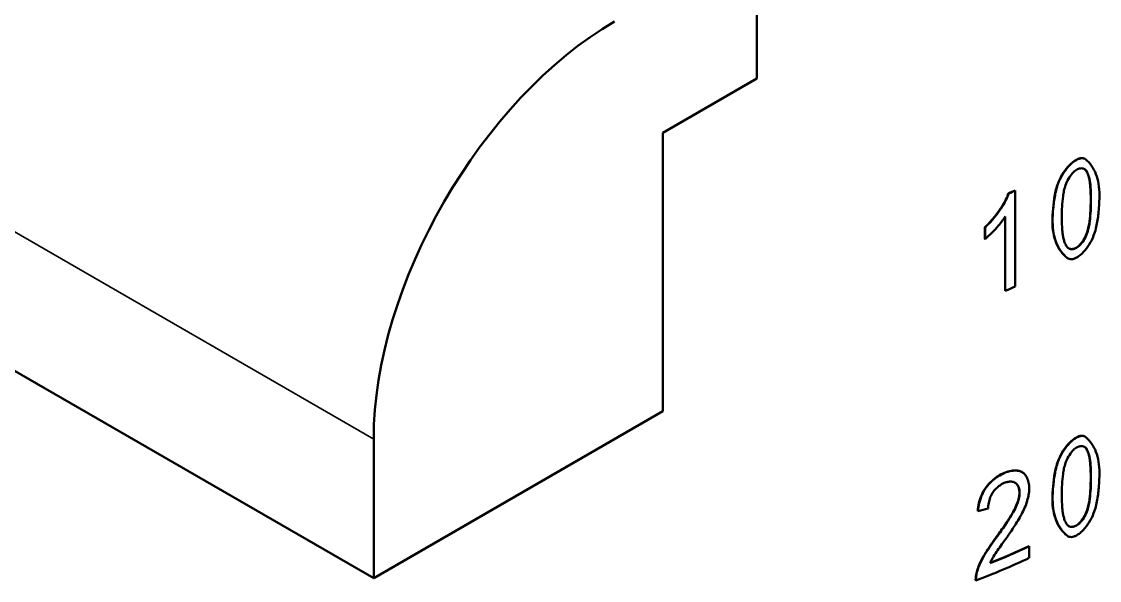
# Model space of a CAD drawing. Header units: millimetres. Extents: x -2015 to 3360, y -4745 to 2376.
# Drawn here: x 1947.87 to 1979.5, y 853.72 to 870.11 of the extents above; entities that cross this region are included whole.
import ezdxf

# ---------------------------------------------------------------- set-up
doc = ezdxf.new("R2010")
doc.units = ezdxf.units.MM
doc.header["$LTSCALE"] = 8
doc.layers.add('Visible (ISO)', color=7, linetype='Continuous', lineweight=50)
doc.layers.add('Visible Narrow (ISO)', color=7, linetype='Continuous', lineweight=35)

msp = doc.modelspace()

# ---------------------------------------------------------------- linework, layer by layer
at = {"layer": 'Visible (ISO)'}
for p, q in [((1969.447, 868.434), (1969.447, 872.516)), ((1926.384, 872.149), (1958.204, 853.778)), ((1966.689, 866.841), (1969.447, 868.434)), ((1966.689, 858.676), (1966.689, 866.841)), ((1979.07, 866.083), (1979.077, 866.079)), ((1976.835, 865.073), (1976.84, 865.068)), ((1977.023, 865.155), (1977.029, 865.15)), ((1977.029, 865.15), (1977.029, 862.335)), ((1976.732, 862.214), (1976.732, 864.384)), ((1976.738, 862.209), (1976.738, 864.393)), ((1976.14, 863.735), (1976.14, 864.077)), ((1976.14, 864.077), (1976.145, 864.072)), ((1976.145, 863.73), (1976.145, 864.072)), ((1976.14, 863.735), (1976.145, 863.73)), ((1978.575, 863.161), (1978.568, 863.165)), ((1976.732, 862.214), (1976.738, 862.209)), ((1958.204, 853.778), (1966.689, 858.676)), ((1958.204, 857.86), (1958.204, 853.778)), ((1979.07, 857.936), (1979.077, 857.932)), ((1977.248, 856.881), (1977.254, 856.876)), ((1975.928, 855.757), (1975.934, 855.752)), ((1978.575, 855.014), (1978.568, 855.018)), ((1977.437, 854.722), (1977.443, 854.718)), ((1977.443, 854.718), (1977.443, 854.376)), ((1975.868, 853.721), (1975.873, 853.716))]:
    msp.add_line(p, q, dxfattribs=at)
for centre, major_axis, ratio, start_param, end_param in [((1965.275, 861.942), (5, 8.66), 0.57735, 0.785398, 2.356194), ((1965.275, 874.032), (19.35, 0), 0.57735, 5.352643, 5.364834), ((1965.275, 874.032), (-19.36, 0), 0.57735, 2.21105, 2.22324), ((1974.751, 862.164), (3.146, 5.674), 0.56554, 5.487948, 5.565423), ((1974.76, 862.161), (3.145, 5.671), 0.56554, 5.487948, 5.565463), ((1982.961, 866.812), (-3.293, -5.269), 0.599778, 5.518453, 5.598692), ((1978.807, 863.707), (-0.21, -0.24), 0.595638, 0.640209, 1.041795), ((1978.814, 863.703), (-0.211, -0.239), 0.595359, 0.64098, 1.042665), ((1965.275, 871.217), (-19.36, 0), 0.57735, 2.204486, 2.223241), ((1974.751, 854.017), (3.146, 5.674), 0.56554, 5.487948, 5.565423), ((1974.76, 854.014), (3.145, 5.671), 0.56554, 5.487948, 5.565463), ((1982.961, 858.665), (-3.293, -5.269), 0.599778, 5.518453, 5.598692), ((1965.079, 865.231), (-19.546, 2.537), 0.511422, 2.224361, 2.242948), ((1978.807, 855.56), (-0.21, -0.24), 0.595638, 0.640209, 1.041795), ((1978.814, 855.556), (-0.211, -0.239), 0.595359, 0.64098, 1.042665), ((1965.275, 863.412), (19.36, 0), 0.57735, 5.317946, 5.392028), ((1965.275, 863.412), (19.35, 0), 0.57735, 5.31852, 5.392028), ((1965.275, 863.07), (-19.36, 0), 0.57735, 2.150096, 2.250436)]:
    msp.add_ellipse(centre, major_axis=major_axis, ratio=ratio, start_param=start_param, end_param=end_param, dxfattribs=at)
for points in [[(1978.625, 865.9), (1978.687, 865.964), (1978.755, 866.017), (1978.823, 866.056)], [(1979.059, 865.783), (1979.057, 865.784), (1979.055, 865.786), (1979.053, 865.787)], [(1978.713, 865.665), (1978.621, 865.561), (1978.547, 865.434), (1978.506, 865.311)], [(1978.121, 864.241), (1978.121, 864.491), (1978.144, 864.753), (1978.19, 865.023)], [(1976.14, 864.077), (1976.339, 864.266), (1976.513, 864.48), (1976.654, 864.706)], [(1976.145, 864.072), (1976.344, 864.261), (1976.519, 864.476), (1976.66, 864.701)], [(1976.738, 864.393), (1976.679, 864.301), (1976.612, 864.211), (1976.539, 864.125)], [(1978.552, 863.177), (1978.415, 863.286), (1978.197, 863.585), (1978.121, 864.01), (1978.121, 864.241)], [(1978.939, 863.574), (1979.029, 863.678), (1979.1, 863.805), (1979.14, 863.928)], [(1978.568, 863.165), (1978.562, 863.169), (1978.557, 863.173), (1978.552, 863.177)], [(1978.596, 863.458), (1978.631, 863.438), (1978.675, 863.431), (1978.723, 863.44)], [(1978.625, 857.753), (1978.687, 857.817), (1978.755, 857.87), (1978.823, 857.909)], [(1978.713, 857.518), (1978.621, 857.414), (1978.547, 857.287), (1978.506, 857.163)], [(1979.059, 857.636), (1979.057, 857.637), (1979.055, 857.639), (1979.053, 857.64)], [(1976.351, 856.642), (1976.462, 856.741), (1976.587, 856.821), (1976.71, 856.873)], [(1976.356, 856.637), (1976.468, 856.736), (1976.593, 856.816), (1976.716, 856.868)], [(1976.71, 856.873), (1976.846, 856.93), (1976.979, 856.954), (1977.093, 856.94)], [(1976.716, 856.868), (1976.852, 856.926), (1976.985, 856.949), (1977.099, 856.935)], [(1977.093, 856.94), (1977.153, 856.933), (1977.205, 856.913), (1977.248, 856.881)], [(1977.099, 856.935), (1977.159, 856.928), (1977.211, 856.908), (1977.254, 856.876)], [(1977.254, 856.876), (1977.301, 856.842), (1977.339, 856.797), (1977.367, 856.744)], [(1978.121, 856.094), (1978.121, 856.344), (1978.144, 856.606), (1978.19, 856.876)], [(1976.172, 856.447), (1976.224, 856.517), (1976.285, 856.583), (1976.351, 856.642)], [(1976.178, 856.442), (1976.23, 856.513), (1976.29, 856.579), (1976.356, 856.637)], [(1975.928, 855.757), (1975.939, 855.908), (1975.979, 856.068), (1976.046, 856.228)], [(1976.046, 856.228), (1976.078, 856.303), (1976.121, 856.377), (1976.172, 856.447)], [(1976.052, 856.223), (1976.083, 856.298), (1976.126, 856.372), (1976.178, 856.442)], [(1978.552, 855.03), (1978.415, 855.139), (1978.197, 855.438), (1978.121, 855.863), (1978.121, 856.094)], [(1977.284, 855.797), (1977.225, 855.67), (1977.156, 855.543), (1977.078, 855.42)], [(1978.939, 855.427), (1979.029, 855.531), (1979.1, 855.658), (1979.14, 855.781)], [(1978.596, 855.311), (1978.631, 855.29), (1978.675, 855.284), (1978.723, 855.293)], [(1976.184, 854.564), (1976.299, 854.739), (1976.42, 854.913), (1976.547, 855.084)], [(1976.19, 854.559), (1976.305, 854.735), (1976.426, 854.908), (1976.553, 855.08)], [(1978.568, 855.018), (1978.562, 855.022), (1978.557, 855.026), (1978.552, 855.03)], [(1976.637, 854.775), (1976.551, 854.658), (1976.47, 854.538), (1976.394, 854.417)], [(1976.013, 854.261), (1976.062, 854.363), (1976.119, 854.465), (1976.184, 854.564)], [(1976.018, 854.256), (1976.067, 854.359), (1976.125, 854.46), (1976.19, 854.559)]]:
    msp.add_open_spline(points, degree=3, dxfattribs=at)
for points, knots in [([(1978.632, 865.896), (1978.663, 865.928), (1978.696, 865.957), (1978.762, 866.009), (1978.796, 866.032), (1978.83, 866.052)], [0, 0, 0, 0, 0.014091, 0.014091, 0.02827231, 0.02827231, 0.02827231, 0.02827231]), ([(1978.823, 866.056), (1978.875, 866.085), (1978.926, 866.102), (1978.972, 866.104), (1979.009, 866.106), (1979.042, 866.099), (1979.07, 866.083)], [-1.5707963, -1.5707963, -1.5707963, -1.5707963, -1.113424, -1.113424, -1.113424, -0.7483706, -0.7483706, -0.7483706, -0.7483706]), ([(1978.83, 866.052), (1978.856, 866.066), (1978.882, 866.078), (1978.932, 866.094), (1978.956, 866.099), (1979.002, 866.101), (1979.024, 866.099), (1979.063, 866.088), (1979.081, 866.078), (1979.097, 866.066)], [0, 0, 0, 0, 0.01087225, 0.01087225, 0.02166283, 0.02166283, 0.03231179, 0.03231179, 0.04278236, 0.04278236, 0.04278236, 0.04278236]), ([(1979.097, 866.066), (1979.162, 866.013), (1979.221, 865.95), (1979.322, 865.806), (1979.364, 865.725), (1979.432, 865.547), (1979.458, 865.45), (1979.492, 865.242), (1979.501, 865.131), (1979.501, 865.015)], [0, 0, 0, 0, 0.043807, 0.043807, 0.0870851, 0.0870851, 0.1299533, 0.1299533, 0.172765, 0.172765, 0.172765, 0.172765]), ([(1978.306, 865.418), (1978.341, 865.504), (1978.387, 865.591), (1978.441, 865.672), (1978.496, 865.754), (1978.558, 865.831), (1978.625, 865.9)], [-2.6561201, -2.6561201, -2.6561201, -2.6561201, -2.3272292, -2.3272292, -2.3272292, -1.9983383, -1.9983383, -1.9983383, -1.9983383]), ([(1978.313, 865.414), (1978.348, 865.501), (1978.394, 865.587), (1978.503, 865.751), (1978.566, 865.828), (1978.632, 865.896)], [0, 0, 0, 0, 0.02907119, 0.02907119, 0.05883924, 0.05883924, 0.05883924, 0.05883924]), ([(1978.828, 865.761), (1978.808, 865.75), (1978.788, 865.736), (1978.75, 865.704), (1978.731, 865.685), (1978.713, 865.665)], [0, 0, 0, 0, 0.00835341, 0.00835341, 0.01663391, 0.01663391, 0.01663391, 0.01663391]), ([(1978.933, 865.801), (1978.916, 865.798), (1978.899, 865.793), (1978.864, 865.78), (1978.846, 865.771), (1978.828, 865.761)], [0, 0, 0, 0, 0.00749917, 0.00749917, 0.01503178, 0.01503178, 0.01503178, 0.01503178]), ([(1979.066, 865.779), (1979.048, 865.791), (1979.028, 865.799), (1978.983, 865.806), (1978.959, 865.806), (1978.933, 865.801)], [0, 0, 0, 0, 0.01121573, 0.01121573, 0.02263574, 0.02263574, 0.02263574, 0.02263574]), ([(1979.123, 865.711), (1979.115, 865.726), (1979.105, 865.74), (1979.084, 865.764), (1979.072, 865.774), (1979.059, 865.783)], [0, 0, 0, 0, 0.00814431, 0.00814431, 0.0163731, 0.0163731, 0.0163731, 0.0163731]), ([(1979.131, 865.707), (1979.122, 865.722), (1979.113, 865.736), (1979.091, 865.76), (1979.079, 865.77), (1979.066, 865.779)], [0, 0, 0, 0, 0.00814539, 0.00814539, 0.01637582, 0.01637582, 0.01637582, 0.01637582]), ([(1979.199, 865.504), (1979.191, 865.543), (1979.18, 865.579), (1979.155, 865.648), (1979.14, 865.681), (1979.123, 865.711)], [0, 0, 0, 0, 0.01633527, 0.01633527, 0.03275973, 0.03275973, 0.03275973, 0.03275973]), ([(1979.206, 865.5), (1979.198, 865.539), (1979.187, 865.575), (1979.162, 865.644), (1979.147, 865.677), (1979.131, 865.707)], [0, 0, 0, 0, 0.01633595, 0.01633595, 0.03276173, 0.03276173, 0.03276173, 0.03276173]), ([(1978.19, 865.023), (1978.201, 865.087), (1978.217, 865.152), (1978.255, 865.285), (1978.279, 865.352), (1978.306, 865.418)], [0, 0, 0, 0, 0.02195783, 0.02195783, 0.04408733, 0.04408733, 0.04408733, 0.04408733]), ([(1978.197, 865.019), (1978.208, 865.083), (1978.223, 865.148), (1978.262, 865.281), (1978.285, 865.347), (1978.313, 865.414)], [0, 0, 0, 0, 0.02195878, 0.02195878, 0.04409052, 0.04409052, 0.04409052, 0.04409052]), ([(1979.231, 865.268), (1979.229, 865.309), (1979.224, 865.35), (1979.213, 865.428), (1979.207, 865.467), (1979.199, 865.504)], [0, 0, 0, 0, 0.01585153, 0.01585153, 0.03170296, 0.03170296, 0.03170296, 0.03170296]), ([(1979.239, 865.264), (1979.236, 865.305), (1979.232, 865.346), (1979.221, 865.424), (1979.214, 865.463), (1979.206, 865.5)], [0, 0, 0, 0, 0.01585173, 0.01585173, 0.03170337, 0.03170337, 0.03170337, 0.03170337]), ([(1976.654, 864.706), (1976.691, 864.766), (1976.725, 864.826), (1976.786, 864.949), (1976.812, 865.011), (1976.835, 865.073)], [0, 0, 0, 0, 0.02118528, 0.02118528, 0.04215788, 0.04215788, 0.04215788, 0.04215788]), ([(1976.66, 864.701), (1976.697, 864.761), (1976.731, 864.822), (1976.792, 864.944), (1976.818, 865.006), (1976.84, 865.068)], [0, 0, 0, 0, 0.02118948, 0.02118948, 0.04216469, 0.04216469, 0.04216469, 0.04216469]), ([(1978.506, 865.311), (1978.488, 865.255), (1978.473, 865.201), (1978.448, 865.092), (1978.439, 865.039), (1978.433, 864.987)], [0, 0, 0, 0, 0.0182188, 0.0182188, 0.03633571, 0.03633571, 0.03633571, 0.03633571]), ([(1978.127, 864.237), (1978.127, 864.362), (1978.133, 864.49), (1978.157, 864.751), (1978.174, 864.884), (1978.197, 865.019)], [0, 0, 0, 0, 0.04594796, 0.04594796, 0.09196619, 0.09196619, 0.09196619, 0.09196619]), ([(1978.433, 864.987), (1978.421, 864.883), (1978.412, 864.78), (1978.4, 864.577), (1978.397, 864.476), (1978.397, 864.378)], [0, 0, 0, 0, 0.0362469, 0.0362469, 0.07249386, 0.07249386, 0.07249386, 0.07249386]), ([(1979.21, 864.251), (1979.222, 864.357), (1979.23, 864.461), (1979.242, 864.666), (1979.245, 864.767), (1979.245, 864.866)], [0, 0, 0, 0, 0.03647941, 0.03647941, 0.0729589, 0.0729589, 0.0729589, 0.0729589]), ([(1979.217, 864.247), (1979.229, 864.353), (1979.238, 864.457), (1979.249, 864.662), (1979.252, 864.763), (1979.252, 864.862)], [0, 0, 0, 0, 0.0364797, 0.0364797, 0.07295946, 0.07295946, 0.07295946, 0.07295946]), ([(1979.501, 865.015), (1979.501, 864.89), (1979.496, 864.762), (1979.474, 864.499), (1979.459, 864.366), (1979.437, 864.23)], [0, 0, 0, 0, 0.04591624, 0.04591624, 0.09190288, 0.09190288, 0.09190288, 0.09190288]), ([(1976.539, 864.125), (1976.479, 864.054), (1976.416, 863.985), (1976.284, 863.854), (1976.216, 863.79), (1976.145, 863.73)], [0, 0, 0, 0, 0.02798235, 0.02798235, 0.05618723, 0.05618723, 0.05618723, 0.05618723]), ([(1978.559, 863.172), (1978.491, 863.227), (1978.429, 863.291), (1978.322, 863.439), (1978.276, 863.521), (1978.203, 863.702), (1978.175, 863.8), (1978.137, 864.01), (1978.127, 864.121), (1978.127, 864.237)], [0, 0, 0, 0, 0.0436851, 0.0436851, 0.0868429, 0.0868429, 0.129592, 0.129592, 0.1722832, 0.1722832, 0.1722832, 0.1722832]), ([(1979.14, 863.928), (1979.157, 863.983), (1979.172, 864.038), (1979.196, 864.146), (1979.204, 864.2), (1979.21, 864.251)], [0, 0, 0, 0, 0.01805894, 0.01805894, 0.03601173, 0.03601173, 0.03601173, 0.03601173]), ([(1979.147, 863.924), (1979.165, 863.979), (1979.179, 864.034), (1979.203, 864.142), (1979.212, 864.196), (1979.217, 864.247)], [0, 0, 0, 0, 0.0180603, 0.0180603, 0.03601367, 0.03601367, 0.03601367, 0.03601367]), ([(1979.437, 864.23), (1979.427, 864.166), (1979.413, 864.1), (1979.378, 863.966), (1979.356, 863.898), (1979.331, 863.831)], [0, 0, 0, 0, 0.02187074, 0.02187074, 0.0439155, 0.0439155, 0.0439155, 0.0439155]), ([(1978.411, 863.979), (1978.415, 863.938), (1978.419, 863.898), (1978.431, 863.819), (1978.438, 863.781), (1978.446, 863.744)], [0, 0, 0, 0, 0.01574971, 0.01574971, 0.03149932, 0.03149932, 0.03149932, 0.03149932]), ([(1978.946, 863.57), (1978.99, 863.621), (1979.031, 863.679), (1979.099, 863.799), (1979.127, 863.862), (1979.147, 863.924)], [0, 0, 0, 0, 0.02103243, 0.02103243, 0.04155381, 0.04155381, 0.04155381, 0.04155381]), ([(1979.331, 863.831), (1979.298, 863.743), (1979.254, 863.655), (1979.152, 863.489), (1979.092, 863.411), (1979.028, 863.342)], [0, 0, 0, 0, 0.02895113, 0.02895113, 0.05859624, 0.05859624, 0.05859624, 0.05859624]), ([(1978.446, 863.744), (1978.455, 863.705), (1978.466, 863.668), (1978.493, 863.598), (1978.508, 863.565), (1978.526, 863.534)], [0, 0, 0, 0, 0.01636565, 0.01636565, 0.03281947, 0.03281947, 0.03281947, 0.03281947]), ([(1978.526, 863.534), (1978.534, 863.519), (1978.544, 863.505), (1978.567, 863.48), (1978.579, 863.469), (1978.592, 863.46)], [0, 0, 0, 0, 0.00816866, 0.00816866, 0.016422, 0.016422, 0.016422, 0.016422]), ([(1978.824, 863.478), (1978.844, 863.489), (1978.864, 863.503), (1978.903, 863.536), (1978.921, 863.554), (1978.939, 863.574)], [0, 0, 0, 0, 0.00840544, 0.00840544, 0.01674027, 0.01674027, 0.01674027, 0.01674027]), ([(1978.831, 863.474), (1978.851, 863.485), (1978.871, 863.499), (1978.91, 863.531), (1978.928, 863.55), (1978.946, 863.57)], [0, 0, 0, 0, 0.00840975, 0.00840975, 0.01674845, 0.01674845, 0.01674845, 0.01674845]), ([(1978.83, 863.184), (1978.804, 863.169), (1978.778, 863.158), (1978.728, 863.142), (1978.703, 863.137), (1978.656, 863.135), (1978.634, 863.138), (1978.593, 863.15), (1978.575, 863.16), (1978.559, 863.172)], [0, 0, 0, 0, 0.01084531, 0.01084531, 0.02160922, 0.02160922, 0.03223192, 0.03223192, 0.04267677, 0.04267677, 0.04267677, 0.04267677]), ([(1978.592, 863.46), (1978.611, 863.447), (1978.632, 863.439), (1978.679, 863.431), (1978.704, 863.431), (1978.73, 863.436)], [0, 0, 0, 0, 0.01135824, 0.01135824, 0.0229261, 0.0229261, 0.0229261, 0.0229261]), ([(1979.028, 863.342), (1978.997, 863.31), (1978.964, 863.28), (1978.898, 863.226), (1978.864, 863.203), (1978.83, 863.184)], [0, 0, 0, 0, 0.0142434, 0.0142434, 0.02857688, 0.02857688, 0.02857688, 0.02857688]), ([(1978.632, 857.749), (1978.663, 857.781), (1978.696, 857.81), (1978.762, 857.862), (1978.796, 857.885), (1978.83, 857.904)], [0, 0, 0, 0, 0.014091, 0.014091, 0.02827231, 0.02827231, 0.02827231, 0.02827231]), ([(1978.823, 857.909), (1978.875, 857.938), (1978.926, 857.955), (1978.972, 857.957), (1979.009, 857.959), (1979.042, 857.952), (1979.07, 857.936)], [-1.5707963, -1.5707963, -1.5707963, -1.5707963, -1.113424, -1.113424, -1.113424, -0.7483706, -0.7483706, -0.7483706, -0.7483706]), ([(1978.83, 857.904), (1978.856, 857.919), (1978.882, 857.931), (1978.932, 857.947), (1978.956, 857.952), (1979.002, 857.954), (1979.024, 857.952), (1979.063, 857.941), (1979.081, 857.931), (1979.097, 857.919)], [0, 0, 0, 0, 0.01087225, 0.01087225, 0.02166283, 0.02166283, 0.03231179, 0.03231179, 0.04278236, 0.04278236, 0.04278236, 0.04278236]), ([(1979.097, 857.919), (1979.162, 857.866), (1979.221, 857.803), (1979.322, 857.659), (1979.364, 857.578), (1979.432, 857.4), (1979.458, 857.303), (1979.492, 857.095), (1979.501, 856.984), (1979.501, 856.868)], [0, 0, 0, 0, 0.043807, 0.043807, 0.0870851, 0.0870851, 0.1299533, 0.1299533, 0.172765, 0.172765, 0.172765, 0.172765]), ([(1978.306, 857.271), (1978.341, 857.357), (1978.387, 857.444), (1978.441, 857.525), (1978.496, 857.607), (1978.558, 857.684), (1978.625, 857.753)], [-2.6561201, -2.6561201, -2.6561201, -2.6561201, -2.3272292, -2.3272292, -2.3272292, -1.9983383, -1.9983383, -1.9983383, -1.9983383]), ([(1978.313, 857.267), (1978.348, 857.354), (1978.394, 857.44), (1978.503, 857.604), (1978.566, 857.681), (1978.632, 857.749)], [0, 0, 0, 0, 0.02907119, 0.02907119, 0.05883924, 0.05883924, 0.05883924, 0.05883924]), ([(1978.828, 857.614), (1978.808, 857.603), (1978.788, 857.589), (1978.75, 857.557), (1978.731, 857.538), (1978.713, 857.518)], [0, 0, 0, 0, 0.00835341, 0.00835341, 0.01663391, 0.01663391, 0.01663391, 0.01663391]), ([(1978.933, 857.654), (1978.916, 857.651), (1978.899, 857.646), (1978.864, 857.633), (1978.846, 857.624), (1978.828, 857.614)], [0, 0, 0, 0, 0.00749917, 0.00749917, 0.01503178, 0.01503178, 0.01503178, 0.01503178]), ([(1979.066, 857.632), (1979.048, 857.644), (1979.028, 857.652), (1978.983, 857.659), (1978.959, 857.659), (1978.933, 857.654)], [0, 0, 0, 0, 0.01121573, 0.01121573, 0.02263574, 0.02263574, 0.02263574, 0.02263574]), ([(1979.123, 857.564), (1979.115, 857.579), (1979.105, 857.593), (1979.084, 857.617), (1979.072, 857.627), (1979.059, 857.636)], [0, 0, 0, 0, 0.00814431, 0.00814431, 0.0163731, 0.0163731, 0.0163731, 0.0163731]), ([(1979.131, 857.56), (1979.122, 857.575), (1979.113, 857.589), (1979.091, 857.613), (1979.079, 857.623), (1979.066, 857.632)], [0, 0, 0, 0, 0.00814539, 0.00814539, 0.01637582, 0.01637582, 0.01637582, 0.01637582]), ([(1979.199, 857.357), (1979.191, 857.396), (1979.18, 857.432), (1979.155, 857.501), (1979.14, 857.534), (1979.123, 857.564)], [0, 0, 0, 0, 0.01633527, 0.01633527, 0.03275973, 0.03275973, 0.03275973, 0.03275973]), ([(1979.206, 857.353), (1979.198, 857.391), (1979.187, 857.428), (1979.162, 857.497), (1979.147, 857.53), (1979.131, 857.56)], [0, 0, 0, 0, 0.01633595, 0.01633595, 0.03276173, 0.03276173, 0.03276173, 0.03276173]), ([(1978.19, 856.876), (1978.201, 856.94), (1978.217, 857.005), (1978.255, 857.138), (1978.279, 857.205), (1978.306, 857.271)], [0, 0, 0, 0, 0.02195783, 0.02195783, 0.04408733, 0.04408733, 0.04408733, 0.04408733]), ([(1978.197, 856.871), (1978.208, 856.936), (1978.223, 857.001), (1978.262, 857.133), (1978.285, 857.2), (1978.313, 857.267)], [0, 0, 0, 0, 0.02195878, 0.02195878, 0.04409052, 0.04409052, 0.04409052, 0.04409052]), ([(1978.506, 857.163), (1978.488, 857.108), (1978.473, 857.054), (1978.448, 856.945), (1978.439, 856.892), (1978.433, 856.84)], [0, 0, 0, 0, 0.0182188, 0.0182188, 0.03633571, 0.03633571, 0.03633571, 0.03633571]), ([(1979.231, 857.121), (1979.229, 857.162), (1979.224, 857.203), (1979.213, 857.281), (1979.207, 857.32), (1979.199, 857.357)], [0, 0, 0, 0, 0.01585153, 0.01585153, 0.03170296, 0.03170296, 0.03170296, 0.03170296]), ([(1979.239, 857.117), (1979.236, 857.158), (1979.232, 857.199), (1979.221, 857.277), (1979.214, 857.316), (1979.206, 857.353)], [0, 0, 0, 0, 0.01585173, 0.01585173, 0.03170337, 0.03170337, 0.03170337, 0.03170337]), ([(1978.127, 856.09), (1978.127, 856.215), (1978.133, 856.343), (1978.157, 856.604), (1978.174, 856.737), (1978.197, 856.871)], [0, 0, 0, 0, 0.04594796, 0.04594796, 0.09196619, 0.09196619, 0.09196619, 0.09196619]), ([(1978.433, 856.84), (1978.421, 856.736), (1978.412, 856.633), (1978.4, 856.43), (1978.397, 856.329), (1978.397, 856.231)], [0, 0, 0, 0, 0.0362469, 0.0362469, 0.07249386, 0.07249386, 0.07249386, 0.07249386]), ([(1979.501, 856.868), (1979.501, 856.743), (1979.496, 856.614), (1979.474, 856.352), (1979.459, 856.219), (1979.437, 856.083)], [0, 0, 0, 0, 0.04591624, 0.04591624, 0.09190288, 0.09190288, 0.09190288, 0.09190288]), ([(1976.709, 856.576), (1976.683, 856.565), (1976.657, 856.552), (1976.606, 856.522), (1976.581, 856.505), (1976.556, 856.487)], [0, 0, 0, 0, 0.00962828, 0.00962828, 0.01921426, 0.01921426, 0.01921426, 0.01921426]), ([(1976.913, 856.615), (1976.882, 856.617), (1976.849, 856.615), (1976.78, 856.602), (1976.745, 856.591), (1976.709, 856.576)], [0, 0, 0, 0, 0.01308837, 0.01308837, 0.02628529, 0.02628529, 0.02628529, 0.02628529]), ([(1977.032, 856.578), (1977.015, 856.589), (1976.997, 856.597), (1976.957, 856.61), (1976.935, 856.614), (1976.913, 856.615)], [0, 0, 0, 0, 0.00923096, 0.00923096, 0.01858811, 0.01858811, 0.01858811, 0.01858811]), ([(1977.106, 856.501), (1977.096, 856.517), (1977.086, 856.531), (1977.061, 856.557), (1977.047, 856.569), (1977.032, 856.578)], [0, 0, 0, 0, 0.00815574, 0.00815574, 0.01640368, 0.01640368, 0.01640368, 0.01640368]), ([(1977.1, 856.506), (1977.09, 856.522), (1977.079, 856.536), (1977.06, 856.557), (1977.052, 856.564), (1977.043, 856.571)], [0, 0, 0, 0, 0.00815466, 0.00815466, 0.01317025, 0.01317025, 0.01317025, 0.01317025]), ([(1977.443, 856.414), (1977.443, 856.477), (1977.436, 856.536), (1977.411, 856.647), (1977.392, 856.698), (1977.367, 856.744)], [-0.04608364, -0.04608364, -0.04608364, -0.04608364, -0.02304046, -0.02304046, 0, 0, 0, 0]), ([(1979.21, 856.104), (1979.222, 856.21), (1979.23, 856.314), (1979.242, 856.519), (1979.245, 856.62), (1979.245, 856.719)], [0, 0, 0, 0, 0.03647941, 0.03647941, 0.0729589, 0.0729589, 0.0729589, 0.0729589]), ([(1979.217, 856.1), (1979.229, 856.206), (1979.238, 856.31), (1979.249, 856.515), (1979.252, 856.616), (1979.252, 856.715)], [0, 0, 0, 0, 0.0364797, 0.0364797, 0.07295946, 0.07295946, 0.07295946, 0.07295946]), ([(1975.934, 855.752), (1975.939, 855.828), (1975.952, 855.906), (1975.992, 856.064), (1976.019, 856.144), (1976.052, 856.223)], [0, 0, 0, 0, 0.02710027, 0.02710027, 0.05439529, 0.05439529, 0.05439529, 0.05439529]), ([(1976.374, 856.299), (1976.357, 856.276), (1976.343, 856.252), (1976.317, 856.203), (1976.306, 856.179), (1976.297, 856.154)], [0, 0, 0, 0, 0.00850031, 0.00850031, 0.01688808, 0.01688808, 0.01688808, 0.01688808]), ([(1976.556, 856.487), (1976.522, 856.461), (1976.489, 856.432), (1976.427, 856.368), (1976.399, 856.334), (1976.374, 856.299)], [0, 0, 0, 0, 0.01338593, 0.01338593, 0.02654888, 0.02654888, 0.02654888, 0.02654888]), ([(1977.152, 856.292), (1977.152, 856.333), (1977.148, 856.372), (1977.13, 856.443), (1977.117, 856.476), (1977.1, 856.506)], [0, 0, 0, 0, 0.01497117, 0.01497117, 0.03004725, 0.03004725, 0.03004725, 0.03004725]), ([(1977.158, 856.288), (1977.158, 856.328), (1977.154, 856.367), (1977.136, 856.439), (1977.123, 856.472), (1977.106, 856.501)], [0, 0, 0, 0, 0.01497135, 0.01497135, 0.03004836, 0.03004836, 0.03004836, 0.03004836]), ([(1977.126, 856.102), (1977.134, 856.135), (1977.141, 856.167), (1977.15, 856.231), (1977.152, 856.262), (1977.152, 856.292)], [0, 0, 0, 0, 0.01110453, 0.01110453, 0.02217218, 0.02217218, 0.02217218, 0.02217218]), ([(1977.132, 856.098), (1977.141, 856.13), (1977.147, 856.163), (1977.156, 856.226), (1977.158, 856.257), (1977.158, 856.288)], [0, 0, 0, 0, 0.01110487, 0.01110487, 0.02217261, 0.02217261, 0.02217261, 0.02217261]), ([(1977.418, 856.195), (1977.42, 856.202), (1977.421, 856.209), (1977.436, 856.284), (1977.443, 856.35), (1977.443, 856.414)], [-0.02572457, -0.02572457, -0.02572457, -0.02572457, -0.02338672, -0.02338672, 0, 0, 0, 0]), ([(1976.297, 856.154), (1976.277, 856.098), (1976.262, 856.043), (1976.241, 855.934), (1976.235, 855.881), (1976.235, 855.829)], [0, 0, 0, 0, 0.0189399, 0.0189399, 0.03777382, 0.03777382, 0.03777382, 0.03777382]), ([(1976.968, 855.726), (1977.003, 855.787), (1977.034, 855.85), (1977.087, 855.976), (1977.109, 856.039), (1977.126, 856.102)], [0, 0, 0, 0, 0.02148447, 0.02148447, 0.0427287, 0.0427287, 0.0427287, 0.0427287]), ([(1976.974, 855.721), (1977.009, 855.783), (1977.04, 855.846), (1977.093, 855.972), (1977.115, 856.035), (1977.132, 856.098)], [0, 0, 0, 0, 0.02148823, 0.02148823, 0.04273444, 0.04273444, 0.04273444, 0.04273444]), ([(1977.418, 856.195), (1977.404, 856.129), (1977.386, 856.063), (1977.341, 855.93), (1977.314, 855.863), (1977.284, 855.797)], [0, 0, 0, 0, 0.02228435, 0.02228435, 0.04474709, 0.04474709, 0.04474709, 0.04474709]), ([(1978.559, 855.025), (1978.491, 855.08), (1978.429, 855.144), (1978.322, 855.292), (1978.276, 855.374), (1978.203, 855.555), (1978.175, 855.653), (1978.137, 855.863), (1978.127, 855.974), (1978.127, 856.09)], [0, 0, 0, 0, 0.0436851, 0.0436851, 0.0868429, 0.0868429, 0.129592, 0.129592, 0.1722832, 0.1722832, 0.1722832, 0.1722832]), ([(1979.14, 855.781), (1979.157, 855.836), (1979.172, 855.891), (1979.196, 855.999), (1979.204, 856.052), (1979.21, 856.104)], [0, 0, 0, 0, 0.01805894, 0.01805894, 0.03601173, 0.03601173, 0.03601173, 0.03601173]), ([(1979.147, 855.777), (1979.165, 855.832), (1979.179, 855.887), (1979.203, 855.995), (1979.212, 856.048), (1979.217, 856.1)], [0, 0, 0, 0, 0.0180603, 0.0180603, 0.03601367, 0.03601367, 0.03601367, 0.03601367]), ([(1979.437, 856.083), (1979.427, 856.019), (1979.413, 855.953), (1979.378, 855.819), (1979.356, 855.751), (1979.331, 855.684)], [0, 0, 0, 0, 0.02187074, 0.02187074, 0.0439155, 0.0439155, 0.0439155, 0.0439155]), ([(1976.79, 855.435), (1976.821, 855.483), (1976.851, 855.531), (1976.911, 855.628), (1976.94, 855.677), (1976.968, 855.726)], [0, 0, 0, 0, 0.01717404, 0.01717404, 0.03434812, 0.03434812, 0.03434812, 0.03434812]), ([(1976.796, 855.43), (1976.827, 855.478), (1976.857, 855.526), (1976.917, 855.623), (1976.946, 855.672), (1976.974, 855.721)], [0, 0, 0, 0, 0.0171785, 0.0171785, 0.03435672, 0.03435672, 0.03435672, 0.03435672]), ([(1978.411, 855.832), (1978.415, 855.791), (1978.419, 855.751), (1978.431, 855.672), (1978.438, 855.634), (1978.446, 855.596)], [0, 0, 0, 0, 0.01574971, 0.01574971, 0.03149932, 0.03149932, 0.03149932, 0.03149932]), ([(1978.446, 855.596), (1978.455, 855.558), (1978.466, 855.521), (1978.493, 855.451), (1978.508, 855.418), (1978.526, 855.387)], [0, 0, 0, 0, 0.01636565, 0.01636565, 0.03281947, 0.03281947, 0.03281947, 0.03281947]), ([(1978.946, 855.423), (1978.99, 855.474), (1979.031, 855.532), (1979.099, 855.652), (1979.127, 855.715), (1979.147, 855.777)], [0, 0, 0, 0, 0.02103243, 0.02103243, 0.04155381, 0.04155381, 0.04155381, 0.04155381]), ([(1979.331, 855.684), (1979.298, 855.596), (1979.254, 855.508), (1979.152, 855.342), (1979.092, 855.264), (1979.028, 855.195)], [0, 0, 0, 0, 0.02895113, 0.02895113, 0.05859624, 0.05859624, 0.05859624, 0.05859624]), ([(1976.547, 855.084), (1976.589, 855.142), (1976.631, 855.2), (1976.712, 855.317), (1976.752, 855.376), (1976.79, 855.435)], [0, 0, 0, 0, 0.02143014, 0.02143014, 0.0428022, 0.0428022, 0.0428022, 0.0428022]), ([(1976.553, 855.08), (1976.595, 855.137), (1976.637, 855.195), (1976.718, 855.312), (1976.757, 855.371), (1976.796, 855.43)], [0, 0, 0, 0, 0.02143745, 0.02143745, 0.04281562, 0.04281562, 0.04281562, 0.04281562]), ([(1977.078, 855.42), (1977.008, 855.311), (1976.937, 855.202), (1976.79, 854.987), (1976.714, 854.881), (1976.637, 854.775)], [0, 0, 0, 0, 0.03910221, 0.03910221, 0.07833304, 0.07833304, 0.07833304, 0.07833304]), ([(1978.526, 855.387), (1978.534, 855.372), (1978.544, 855.358), (1978.567, 855.333), (1978.579, 855.322), (1978.592, 855.313)], [0, 0, 0, 0, 0.00816866, 0.00816866, 0.016422, 0.016422, 0.016422, 0.016422]), ([(1978.592, 855.313), (1978.611, 855.3), (1978.632, 855.292), (1978.679, 855.284), (1978.704, 855.284), (1978.73, 855.289)], [0, 0, 0, 0, 0.01135824, 0.01135824, 0.0229261, 0.0229261, 0.0229261, 0.0229261]), ([(1978.824, 855.331), (1978.844, 855.342), (1978.864, 855.356), (1978.903, 855.388), (1978.921, 855.407), (1978.939, 855.427)], [0, 0, 0, 0, 0.00840544, 0.00840544, 0.01674027, 0.01674027, 0.01674027, 0.01674027]), ([(1978.831, 855.327), (1978.851, 855.338), (1978.871, 855.352), (1978.91, 855.384), (1978.928, 855.403), (1978.946, 855.423)], [0, 0, 0, 0, 0.00840975, 0.00840975, 0.01674845, 0.01674845, 0.01674845, 0.01674845]), ([(1978.83, 855.037), (1978.804, 855.022), (1978.778, 855.011), (1978.728, 854.995), (1978.703, 854.99), (1978.656, 854.988), (1978.634, 854.991), (1978.593, 855.003), (1978.575, 855.012), (1978.559, 855.025)], [0, 0, 0, 0, 0.01084531, 0.01084531, 0.02160922, 0.02160922, 0.03223192, 0.03223192, 0.04267677, 0.04267677, 0.04267677, 0.04267677]), ([(1979.028, 855.195), (1978.997, 855.162), (1978.964, 855.133), (1978.898, 855.079), (1978.864, 855.056), (1978.83, 855.037)], [0, 0, 0, 0, 0.0142434, 0.0142434, 0.02857688, 0.02857688, 0.02857688, 0.02857688]), ([(1976.394, 854.417), (1976.375, 854.385), (1976.357, 854.353), (1976.323, 854.288), (1976.308, 854.255), (1976.295, 854.222)], [0, 0, 0, 0, 0.01133167, 0.01133167, 0.02256835, 0.02256835, 0.02256835, 0.02256835]), ([(1975.891, 853.917), (1975.903, 853.974), (1975.92, 854.031), (1975.961, 854.146), (1975.985, 854.204), (1976.013, 854.261)], [0, 0, 0, 0, 0.01964817, 0.01964817, 0.03944231, 0.03944231, 0.03944231, 0.03944231]), ([(1975.896, 853.912), (1975.909, 853.969), (1975.926, 854.026), (1975.967, 854.141), (1975.991, 854.199), (1976.018, 854.256)], [0, 0, 0, 0, 0.01964916, 0.01964916, 0.03944538, 0.03944538, 0.03944538, 0.03944538]), ([(1975.868, 853.721), (1975.868, 853.752), (1975.87, 853.785), (1975.877, 853.85), (1975.883, 853.883), (1975.891, 853.917)], [0, 0, 0, 0, 0.01157747, 0.01157747, 0.02315468, 0.02315468, 0.02315468, 0.02315468]), ([(1975.873, 853.716), (1975.873, 853.747), (1975.875, 853.78), (1975.883, 853.845), (1975.889, 853.878), (1975.896, 853.912)], [0, 0, 0, 0, 0.01157759, 0.01157759, 0.02315493, 0.02315493, 0.02315493, 0.02315493])]:
    msp.add_open_spline(points, degree=3, knots=knots, dxfattribs=at)
at = {"layer": 'Visible Narrow (ISO)'}
for p, q in [((1908.706, 886.437), (1958.204, 857.86)), ((1978.823, 866.056), (1978.83, 866.052)), ((1978.625, 865.9), (1978.632, 865.896)), ((1979.059, 865.783), (1979.066, 865.779)), ((1979.123, 865.711), (1979.131, 865.707)), ((1978.306, 865.418), (1978.313, 865.414)), ((1979.199, 865.504), (1979.206, 865.5)), ((1979.231, 865.268), (1979.239, 865.264)), ((1978.19, 865.023), (1978.197, 865.019)), ((1979.245, 864.866), (1979.252, 864.862)), ((1976.654, 864.706), (1976.66, 864.701)), ((1978.121, 864.241), (1978.127, 864.237)), ((1979.21, 864.251), (1979.217, 864.247)), ((1979.14, 863.928), (1979.147, 863.924)), ((1978.939, 863.574), (1978.946, 863.57)), ((1978.552, 863.177), (1978.559, 863.172)), ((1978.723, 863.44), (1978.73, 863.436)), ((1978.824, 863.478), (1978.831, 863.474)), ((1978.823, 857.909), (1978.83, 857.904)), ((1978.625, 857.753), (1978.632, 857.749)), ((1979.059, 857.636), (1979.066, 857.632)), ((1979.123, 857.564), (1979.131, 857.56)), ((1978.306, 857.271), (1978.313, 857.267)), ((1979.199, 857.357), (1979.206, 857.353)), ((1976.71, 856.873), (1976.716, 856.868)), ((1977.093, 856.94), (1977.099, 856.935)), ((1978.19, 856.876), (1978.197, 856.871)), ((1979.231, 857.121), (1979.239, 857.117)), ((1976.351, 856.642), (1976.356, 856.637)), ((1979.245, 856.719), (1979.252, 856.715)), ((1976.046, 856.228), (1976.052, 856.223)), ((1976.172, 856.447), (1976.178, 856.442)), ((1977.1, 856.506), (1977.106, 856.501)), ((1977.152, 856.292), (1977.158, 856.288)), ((1977.126, 856.102), (1977.132, 856.098)), ((1978.121, 856.094), (1978.127, 856.09)), ((1979.21, 856.104), (1979.217, 856.1)), ((1976.968, 855.726), (1976.974, 855.721)), ((1979.14, 855.781), (1979.147, 855.777)), ((1976.79, 855.435), (1976.796, 855.43)), ((1978.723, 855.293), (1978.73, 855.289)), ((1978.824, 855.331), (1978.831, 855.327)), ((1978.939, 855.427), (1978.946, 855.423)), ((1976.547, 855.084), (1976.553, 855.08)), ((1978.552, 855.03), (1978.559, 855.025)), ((1976.184, 854.564), (1976.19, 854.559)), ((1976.013, 854.261), (1976.018, 854.256)), ((1975.891, 853.917), (1975.896, 853.912))]:
    msp.add_line(p, q, dxfattribs=at)

doc.saveas('drawing.dxf')
